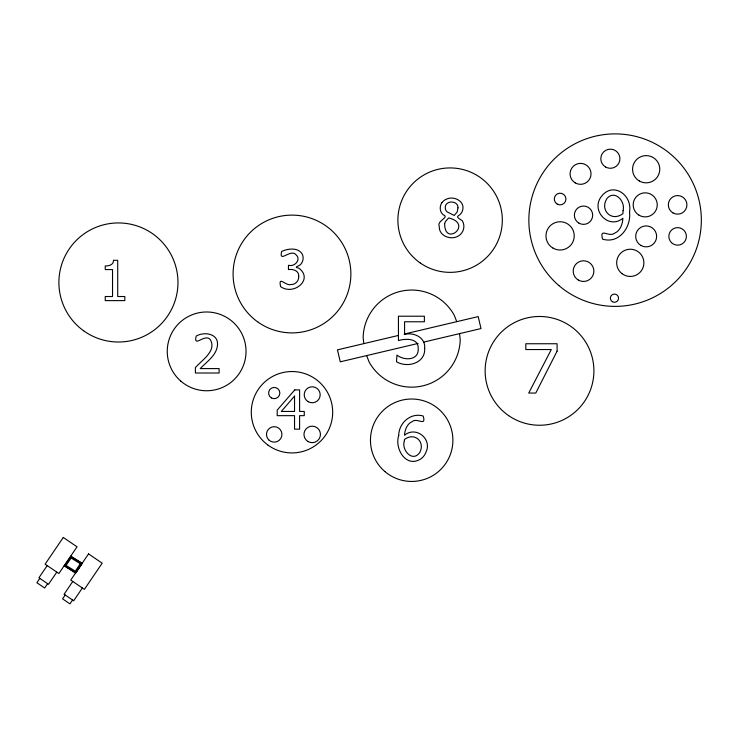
<?xml version="1.0" encoding="UTF-8"?>
<svg xmlns="http://www.w3.org/2000/svg" width="738" height="738" viewBox="0 0 738 738"><rect width="100%" height="100%" fill="white"/><g stroke="black" fill="none" stroke-linecap="round" stroke-linejoin="round"><path stroke-width="1.11" d="M441.997 202.544C439.285 206.188 439.617 211.907 443.234 214.832C450.171 217.267 436.37 220.736 439.267 226.437C438.769 237.073 453.464 241.261 460.392 234.463C464.184 231.059 465.032 224.906 462.209 220.644C452.56 214.73 460.715 217.572 462.597 210.348C465.3 201.511 454.414 195.801 447.071 198.9A10.867 10.867 0 0 0 441.997 202.544M47.195 565.612L38.93 577.78L48.514 584.293L56.789 572.135M39.843 578.398L36.9 582.734L44.658 588.001L47.601 583.675M64.51 565.769L70.811 556.498L81.927 563.454L75.627 572.725L64.575 565.806M80.35 563.786L71.106 558.002L66.06 565.419L75.313 571.203L80.267 563.731M72.776 581.461L64.086 594.247L73.68 600.769L82.361 587.983M65.193 594.994L62.573 598.85L69.953 603.869L72.573 600.012M398.511 335.421L337.451 349.858L340.273 361.823L418.142 343.419M404.11 334.102L478.178 316.593L481.001 328.558L423.732 342.1M70.728 556.111L82.278 563.325L75.654 573.075L64.105 565.852M456.739 321.657L454.267 315.283A48.551 48.551 0 0 0 363.142 337.506L363.806 343.622M366.638 355.596L369.092 361.915A48.551 48.551 0 0 0 460.217 339.701L459.553 333.631M404.396 440.734C401.02 450.023 412.708 462.938 419.774 452.468C425.42 441.647 414.544 431.896 404.489 439.47L404.396 440.734M623.056 210.644L622.927 213.669C611.073 222.516 599.201 209.361 607.309 198.061C615.289 189.675 625.584 201.659 623.056 210.644M398.714 435.512C394.35 448.741 406.103 468.372 420.78 458.925A14.031 14.031 0 0 0 425.909 452.329C432.606 439.018 415.881 425.614 404.489 435.263C404.876 429.83 407.025 423.723 412.422 421.444C417.256 417.487 426.444 427.025 423.206 416.038C410.762 412.247 398.769 423.012 398.714 435.512M629.523 212.027C631.414 227.193 619.007 244.213 602.577 239.14C599.228 226.972 608.97 237.737 614.523 233.236C620.335 230.754 622.595 224.112 622.89 218.245C608.988 229.915 590.686 211.031 601.064 196.917C612.466 181.004 632.669 194.731 629.523 212.027M298.706 276.455C299.019 280.864 295.329 284.905 290.8 284.545C285.698 286.196 277.995 274.979 280.625 286.63C293.687 296.03 314.102 279.232 298.696 268.06C292.58 267.128 300.015 266.058 301.104 263.863C303.29 261.178 303.752 257.35 302.322 254.204C298.17 247.147 288.051 248.512 281.676 251.418C278.613 263.835 290.587 248.383 295.975 254.693C301.547 259.536 294.628 267.211 288.457 265.274L288.457 269.554C293.041 268.863 299.36 270.754 298.706 276.455M424.664 348.428C425.558 363.188 407.459 368.271 396.509 361.758L396.961 355.061C404.083 360.9 419.147 360.697 418.215 348.391C418.723 337.986 405.42 338.474 398.446 340.559L398.446 316.215L424.378 316.215L424.378 321.768L404.572 321.768L404.572 334.342C413.889 332.118 425.798 337.451 424.664 348.428M457.994 207.867L457.2 211.972L454.202 215.468L447.293 211.972A5.415 5.415 0 0 1 445.263 207.562C445.18 199.961 458.316 200.293 457.994 207.867M444.654 223.586C444.433 247.295 473.63 224.075 448.722 217.95L445.494 221.4L444.654 223.586M217.535 344.351C217.11 355.107 206.908 361.491 200.229 368.594L219.131 368.594L219.131 373.013L195.404 373.013L195.404 367.616C201.686 360.218 216.861 351.002 210.376 339.784C205.21 332.7 193.07 348.723 196.207 336.085C203.753 331.565 217.959 333.253 217.535 344.351M113.532 260.302C113.717 264.85 108.892 266.132 105.248 265.92L105.248 269.591L112.527 269.591L112.527 296.519L105.248 296.519L105.248 300.615L124.833 300.615L124.833 296.519L117.711 296.519L117.711 260.302L113.532 260.302M557.098 351.14L535.77 393.059L528.722 393.059L551.304 349.544L525.807 349.544L525.807 343.751L557.098 343.751L557.098 351.14M63.274 537.458L45.11 564.192L58.874 573.546L77.047 546.812L63.274 537.458M88.542 553.897L70.747 580.086L84.39 589.358L102.185 563.177L88.542 553.897M294.536 396.094L281.307 411.444L294.536 411.444L294.536 396.094M294.748 389.904L277.193 410.125L277.193 415.66L294.536 415.66L294.536 429.156L299.6 429.156L299.6 415.66L304.268 415.66L304.268 411.444L299.6 411.444L299.6 389.904L294.748 389.904M83.588 330.762A59.547 59.547 0 0 0 177.664 288.503A59.547 59.547 0 0 0 94.03 228.162A59.547 59.547 0 0 0 83.588 330.762M180.792 381.094A39.391 39.391 0 0 0 245.302 358.899A39.391 39.391 0 0 0 193.826 314.13A39.391 39.391 0 0 0 180.792 381.094M258.245 322.275A58.892 58.892 0 0 0 350.651 279.075A58.892 58.892 0 0 0 267.045 220.653A58.892 58.892 0 0 0 258.245 322.275M267.756 444.931A40.701 40.701 0 0 0 332.414 416.859A40.701 40.701 0 0 0 275.772 374.895A40.701 40.701 0 0 0 267.756 444.931M384.959 471.619A41.227 41.227 0 0 0 452.219 447.68A41.227 41.227 0 0 0 397.856 401.398A41.227 41.227 0 0 0 384.959 471.619M508.703 415.669A54.381 54.381 0 0 0 593.739 375.144A54.381 54.381 0 0 0 516.12 321.768A54.381 54.381 0 0 0 508.703 415.669M420.106 262.876A52.214 52.214 0 0 0 502.117 224.749A52.214 52.214 0 0 0 428.095 172.793A52.214 52.214 0 0 0 420.106 262.876M558.804 285.468A86.235 86.235 0 0 0 699.827 236.225A86.235 86.235 0 0 0 586.664 138.716A86.235 86.235 0 0 0 558.804 285.468M271.409 397.92A5.627 5.627 0 0 0 279.85 393.05A5.627 5.627 0 0 0 271.409 388.179A5.627 5.627 0 0 0 271.409 397.92M268.752 439.876A7.721 7.721 0 0 0 281.667 436.416A7.721 7.721 0 0 0 272.211 426.961A7.721 7.721 0 0 0 268.752 439.876M308.207 401.693A7.98 7.98 0 0 0 320.181 394.775A7.98 7.98 0 0 0 308.207 387.865A7.98 7.98 0 0 0 308.207 401.693M308.078 441.555A8.247 8.247 0 0 0 320.449 434.414A8.247 8.247 0 0 0 308.078 427.274A8.247 8.247 0 0 0 308.078 441.555M575.308 182.923A10.47 10.47 0 0 0 591.018 173.854A10.47 10.47 0 0 0 575.308 164.786A10.47 10.47 0 0 0 575.308 182.923M639.366 181.013A13.607 13.607 0 0 0 659.781 169.223A13.607 13.607 0 0 0 639.366 157.434A13.607 13.607 0 0 0 639.366 181.013M671.423 242.59A8.764 8.764 0 0 0 686.091 238.66A8.764 8.764 0 0 0 675.353 227.922A8.764 8.764 0 0 0 671.423 242.59M638.951 215.145A12.039 12.039 0 0 0 657.244 205.146A12.039 12.039 0 0 0 639.44 194.297A12.039 12.039 0 0 0 638.951 215.145M672.982 212.913A9.29 9.29 0 0 0 686.921 204.869A9.29 9.29 0 0 0 672.982 196.815A9.29 9.29 0 0 0 672.982 212.913M622.06 273.687A13.607 13.607 0 0 0 643.785 264.536A13.607 13.607 0 0 0 625.003 250.293A13.607 13.607 0 0 0 622.06 273.687M640.935 245.459A10.47 10.47 0 0 0 656.635 236.391A10.47 10.47 0 0 0 640.935 227.322A10.47 10.47 0 0 0 640.935 245.459M557.19 204.085A5.839 5.839 0 0 0 565.945 199.02A5.839 5.839 0 0 0 557.19 193.965A5.839 5.839 0 0 0 557.19 204.085M553.039 248.125A14.133 14.133 0 0 0 574.238 235.883A14.133 14.133 0 0 0 553.039 223.642A14.133 14.133 0 0 0 553.039 248.125M578.361 280.08A10.341 10.341 0 0 0 593.869 271.123A10.341 10.341 0 0 0 578.361 262.174A10.341 10.341 0 0 0 578.361 280.08M578.943 223.144A9.16 9.16 0 0 0 592.688 215.21A9.16 9.16 0 0 0 578.943 207.277A9.16 9.16 0 0 0 578.943 223.144M605.575 166.991A9.557 9.557 0 0 0 619.911 158.725A9.557 9.557 0 0 0 605.575 150.451A9.557 9.557 0 0 0 605.575 166.991M612.411 301.722A4.105 4.105 0 0 0 618.564 298.17A4.105 4.105 0 0 0 612.411 294.619A4.105 4.105 0 0 0 612.411 301.722"/></g></svg>
